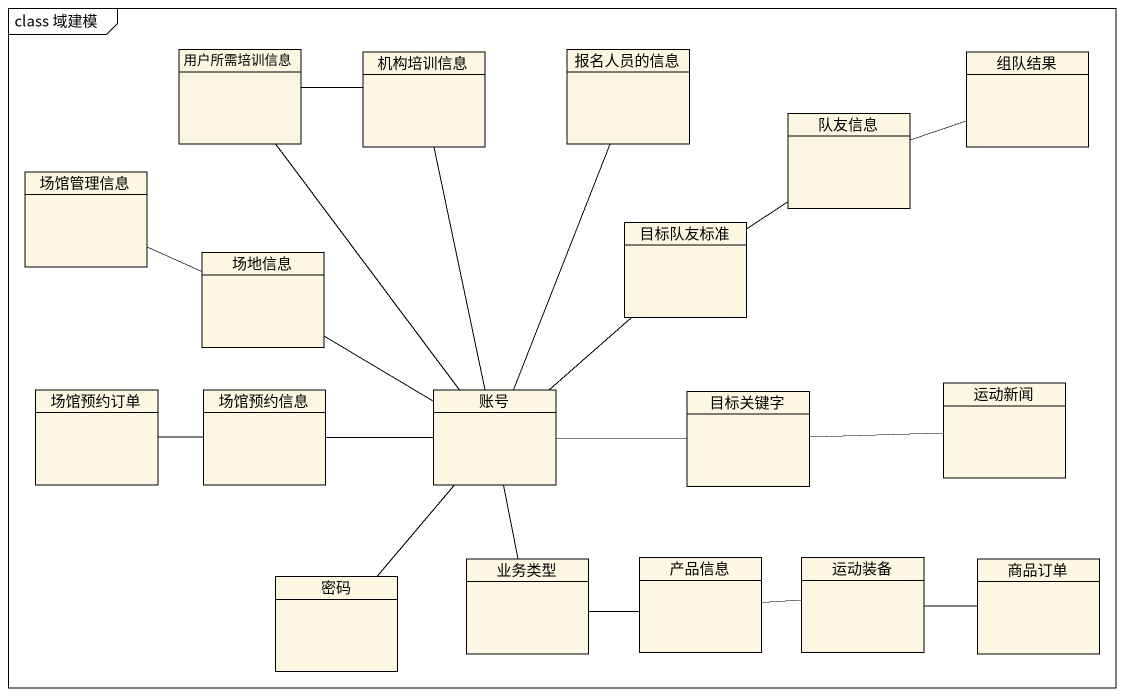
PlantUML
@startuml
mainframe class 域建模
hide circle
hide empty members
class 用户所需培训信息
class 机构培训信息
class 报名人员的信息
class 组队结果
class 队友信息
class 场馆管理信息
class 场地信息
class 目标队友标准
class 运动新闻
class 场馆预约订单
class 场馆预约信息
class 账号
class 目标关键字
class 业务类型
class 产品信息
class 运动装备
class 商品订单
class 密码
用户所需培训信息 -right- 机构培训信息
用户所需培训信息 -- 账号
机构培训信息 -- 账号
报名人员的信息 -- 账号
队友信息 -right- 组队结果
场地信息 -left- 场馆管理信息
目标队友标准 -up- 队友信息
场馆预约信息 -left- 场馆预约订单
场馆预约信息 -right- 账号
账号 -left- 场地信息
账号 -up- 目标队友标准
账号 -right- 目标关键字
目标关键字 -right- 运动新闻
业务类型 -up- 账号
业务类型 -right- 产品信息
产品信息 -right- 运动装备
运动装备 -right- 商品订单
密码 -up- 账号
@enduml
